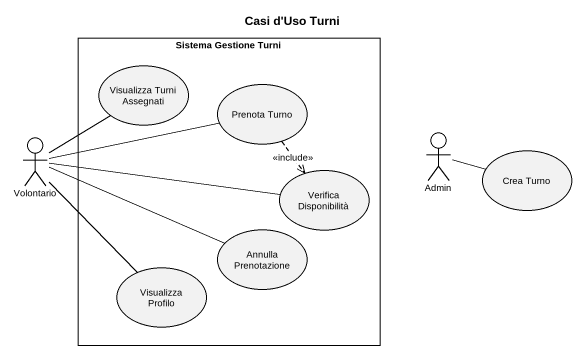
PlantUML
@startuml
title Casi d'Uso Turni
rectangle "Sistema Gestione Turni" as Sistema_Gestione_Turni {
  usecase "Visualizza Turni Assegnati" as Visualizza_Turni_Assegnati
  usecase "Prenota Turno" as Prenota_Turno
  usecase "Verifica Disponibilità" as Verifica_Disponibilità
  usecase "Annulla Prenotazione" as Annulla_Prenotazione
  usecase "Visualizza Profilo" as Visualizza_Profilo
}
actor Volontario
actor Admin
usecase "Crea Turno" as Crea_Turno
Prenota_Turno ..> Verifica_Disponibilità : <<include>>
Volontario -up- Visualizza_Turni_Assegnati
Volontario -right- Prenota_Turno
Volontario -right- Verifica_Disponibilità
Volontario -right- Annulla_Prenotazione
Volontario -- Visualizza_Profilo
Admin -right- Crea_Turno
@enduml
